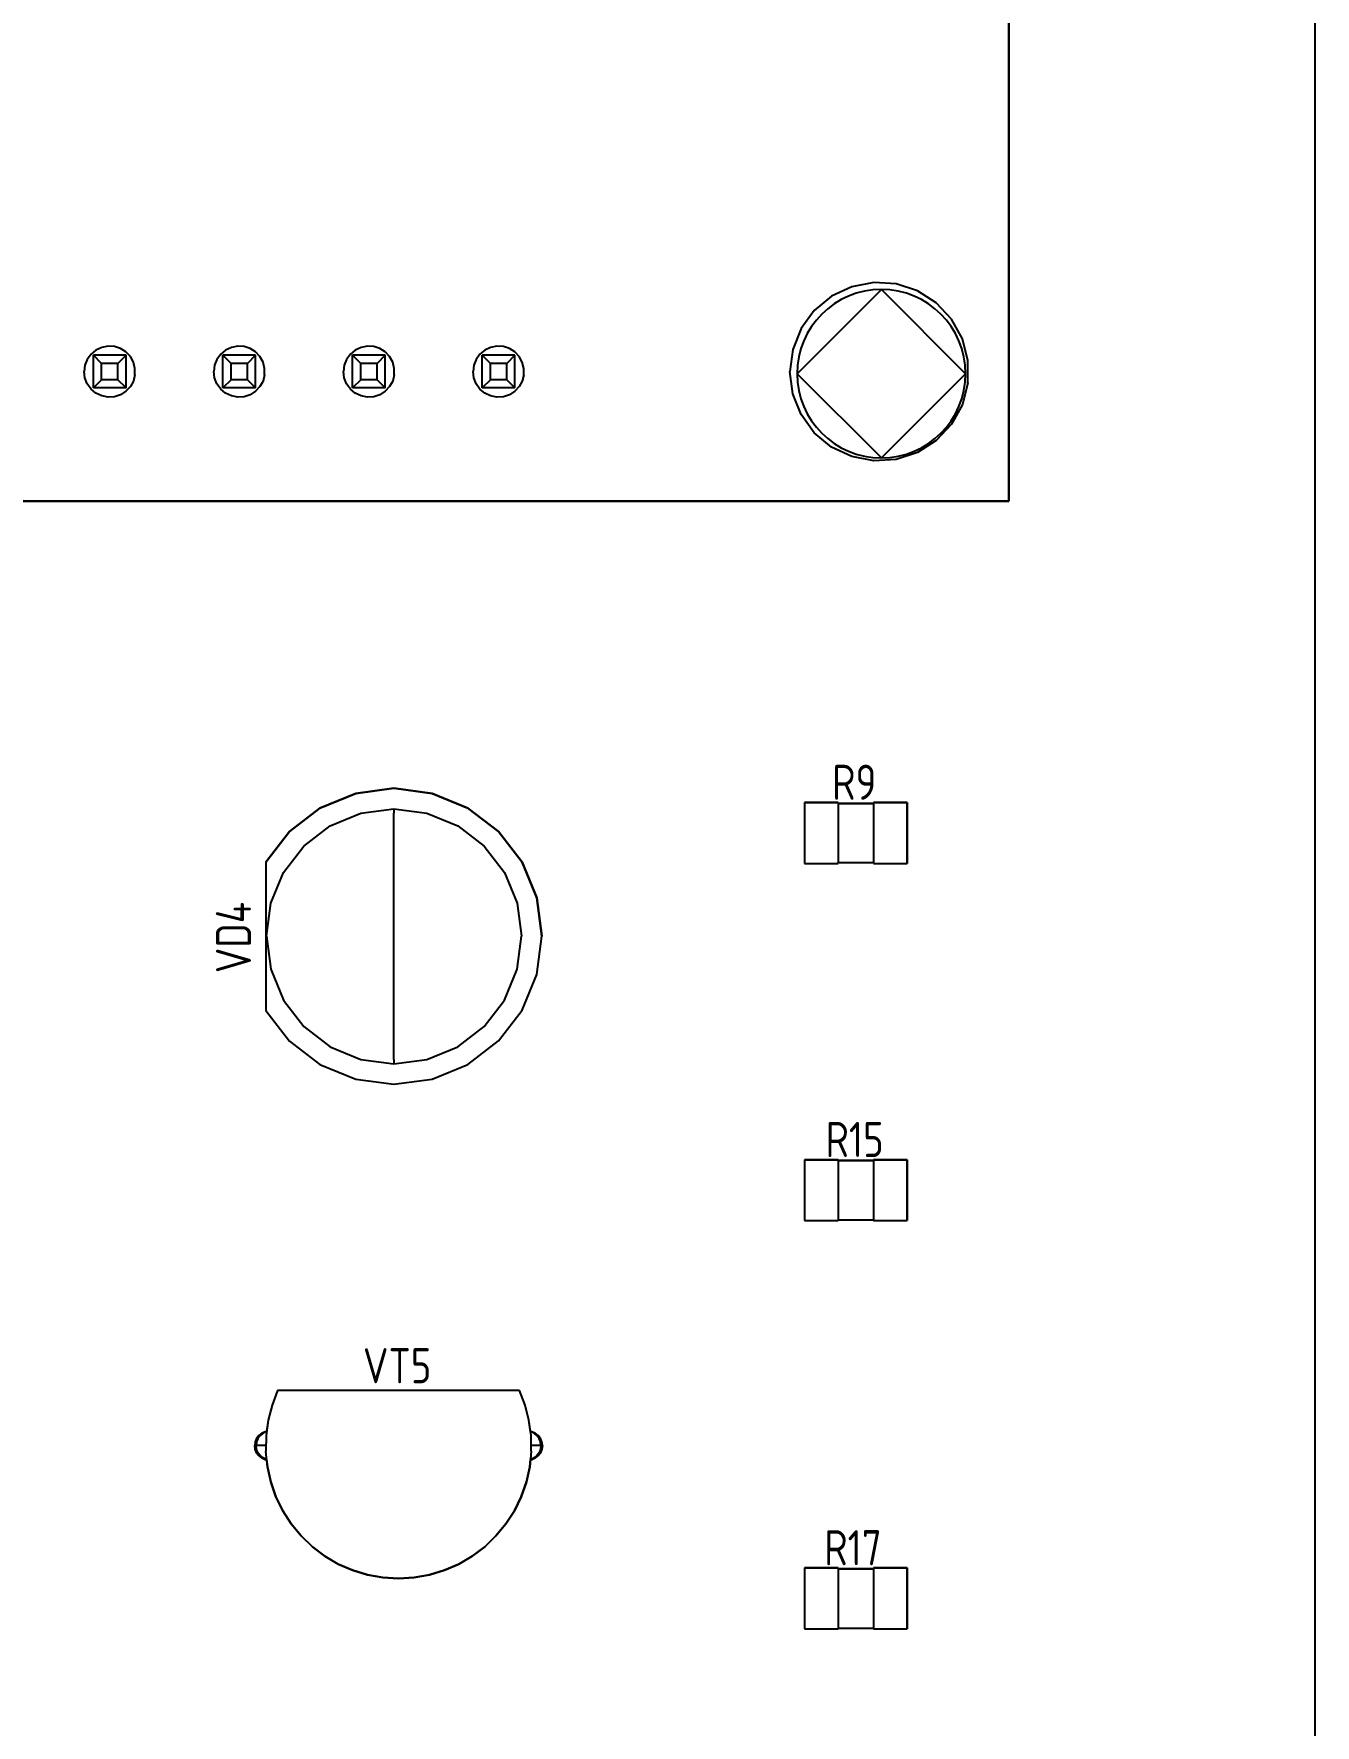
# Model space of a CAD drawing. Header units: inches. Extents: x 0 to 841, y -594 to 0.
# Drawn here: x 366.6 to 416.8, y -307.1 to -240.8 of the extents above; entities that cross this region are included whole.
import ezdxf

# ---------------------------------------------------------------- set-up
doc = ezdxf.new("R2010")
doc.units = ezdxf.units.IN
doc.header["$MEASUREMENT"] = 0
doc.styles.add('GOST type A0', font='GOST_A.TTF', dxfattribs={"height": 2.116667})

msp = doc.modelspace()

# ---------------------------------------------------------------- linework, layer by layer
at = {"color": 18, "true_color": 0x000000}
for p, q in [((416.846, -455.354), (416.846, -95.154)), ((404.846, -259.154), (404.846, -139.154)), ((404.846, -139.154), (404.846, -259.154)), ((399.846, -250.854), (396.546, -254.154)), ((397.89, -251.118), (397.214, -251.678)), ((398.684, -250.746), (397.89, -251.118)), ((399.546, -250.58), (398.684, -250.746)), ((400.422, -250.636), (399.546, -250.58)), ((403.146, -254.154), (399.846, -250.854)), ((401.256, -250.908), (400.422, -250.636)), ((401.996, -251.378), (401.256, -250.908)), ((397.214, -251.678), (396.698, -252.388)), ((402.598, -252.016), (401.996, -251.378)), ((396.698, -252.388), (396.376, -253.204)), ((403.02, -252.786), (402.598, -252.016)), ((369.296, -253.122), (369.07, -253.23)), ((369.544, -253.076), (369.296, -253.122)), ((369.794, -253.092), (369.544, -253.076)), ((370.032, -253.17), (369.794, -253.092)), ((370.244, -253.304), (370.032, -253.17)), ((374.376, -253.122), (374.15, -253.23)), ((374.624, -253.076), (374.376, -253.122)), ((374.874, -253.092), (374.624, -253.076)), ((375.112, -253.17), (374.874, -253.092)), ((375.324, -253.304), (375.112, -253.17)), ((379.456, -253.122), (379.23, -253.23)), ((379.704, -253.076), (379.456, -253.122)), ((379.954, -253.092), (379.704, -253.076)), ((380.192, -253.17), (379.954, -253.092)), ((380.404, -253.304), (380.192, -253.17)), ((384.536, -253.122), (384.31, -253.23)), ((384.784, -253.076), (384.536, -253.122)), ((385.034, -253.092), (384.784, -253.076)), ((385.272, -253.17), (385.034, -253.092)), ((385.484, -253.304), (385.272, -253.17)), ((396.376, -253.204), (396.266, -254.074)), ((403.238, -253.636), (403.02, -252.786)), ((368.638, -253.826), (368.606, -254.074)), ((368.73, -253.592), (368.638, -253.826)), ((368.878, -253.39), (368.73, -253.592)), ((369.07, -253.23), (368.878, -253.39)), ((370.246, -253.434), (368.966, -253.434)), ((368.966, -254.714), (368.966, -253.434)), ((369.286, -253.754), (368.966, -253.434)), ((369.926, -253.754), (369.286, -253.754)), ((369.286, -254.394), (369.286, -253.754)), ((370.246, -253.434), (369.926, -253.754)), ((369.926, -254.394), (369.926, -253.754)), ((370.416, -253.486), (370.244, -253.304)), ((370.246, -254.714), (370.246, -253.434)), ((370.536, -253.706), (370.416, -253.486)), ((370.598, -253.948), (370.536, -253.706)), ((373.718, -253.826), (373.686, -254.074)), ((373.81, -253.592), (373.718, -253.826)), ((373.958, -253.39), (373.81, -253.592)), ((374.15, -253.23), (373.958, -253.39)), ((375.326, -253.434), (374.046, -253.434)), ((374.046, -254.714), (374.046, -253.434)), ((374.366, -253.754), (374.046, -253.434)), ((375.006, -253.754), (374.366, -253.754)), ((374.366, -254.394), (374.366, -253.754)), ((375.326, -253.434), (375.006, -253.754)), ((375.006, -254.394), (375.006, -253.754)), ((375.496, -253.486), (375.324, -253.304)), ((375.326, -254.714), (375.326, -253.434)), ((375.616, -253.706), (375.496, -253.486)), ((375.678, -253.948), (375.616, -253.706)), ((378.798, -253.826), (378.766, -254.074)), ((378.89, -253.592), (378.798, -253.826)), ((379.038, -253.39), (378.89, -253.592)), ((379.23, -253.23), (379.038, -253.39)), ((380.406, -253.434), (379.126, -253.434)), ((379.126, -254.714), (379.126, -253.434)), ((379.446, -253.754), (379.126, -253.434)), ((380.086, -253.754), (379.446, -253.754)), ((379.446, -254.394), (379.446, -253.754)), ((380.406, -253.434), (380.086, -253.754)), ((380.086, -254.394), (380.086, -253.754)), ((380.576, -253.486), (380.404, -253.304)), ((380.406, -254.714), (380.406, -253.434)), ((380.696, -253.706), (380.576, -253.486)), ((380.758, -253.948), (380.696, -253.706)), ((383.878, -253.826), (383.846, -254.074)), ((383.97, -253.592), (383.878, -253.826)), ((384.118, -253.39), (383.97, -253.592)), ((384.31, -253.23), (384.118, -253.39)), ((385.486, -253.434), (384.206, -253.434)), ((384.206, -254.714), (384.206, -253.434)), ((384.526, -253.754), (384.206, -253.434)), ((385.166, -253.754), (384.526, -253.754)), ((384.526, -254.394), (384.526, -253.754)), ((385.486, -253.434), (385.166, -253.754)), ((385.166, -254.394), (385.166, -253.754)), ((385.656, -253.486), (385.484, -253.304)), ((385.486, -254.714), (385.486, -253.434)), ((385.776, -253.706), (385.656, -253.486)), ((385.838, -253.948), (385.776, -253.706)), ((403.238, -254.512), (403.238, -253.636)), ((368.638, -254.322), (368.606, -254.074)), ((368.73, -254.556), (368.638, -254.322)), ((369.286, -254.394), (368.966, -254.714)), ((369.926, -254.394), (369.286, -254.394)), ((370.246, -254.714), (369.926, -254.394)), ((370.536, -254.442), (370.416, -254.662)), ((370.598, -254.2), (370.536, -254.442)), ((370.598, -254.2), (370.598, -253.948)), ((373.718, -254.322), (373.686, -254.074)), ((373.81, -254.556), (373.718, -254.322)), ((374.366, -254.394), (374.046, -254.714)), ((375.006, -254.394), (374.366, -254.394)), ((375.326, -254.714), (375.006, -254.394)), ((375.616, -254.442), (375.496, -254.662)), ((375.678, -254.2), (375.616, -254.442)), ((375.678, -254.2), (375.678, -253.948)), ((378.798, -254.322), (378.766, -254.074)), ((378.89, -254.556), (378.798, -254.322)), ((379.446, -254.394), (379.126, -254.714)), ((380.086, -254.394), (379.446, -254.394)), ((380.406, -254.714), (380.086, -254.394)), ((380.696, -254.442), (380.576, -254.662)), ((380.758, -254.2), (380.696, -254.442)), ((380.758, -254.2), (380.758, -253.948)), ((383.878, -254.322), (383.846, -254.074)), ((383.97, -254.556), (383.878, -254.322)), ((384.526, -254.394), (384.206, -254.714)), ((385.166, -254.394), (384.526, -254.394)), ((385.486, -254.714), (385.166, -254.394)), ((385.776, -254.442), (385.656, -254.662)), ((385.838, -254.2), (385.776, -254.442)), ((385.838, -254.2), (385.838, -253.948)), ((396.376, -254.944), (396.266, -254.074)), ((396.546, -254.154), (399.846, -257.454)), ((399.846, -257.454), (403.146, -254.154)), ((403.238, -254.512), (403.02, -255.362)), ((368.878, -254.758), (368.73, -254.556)), ((369.07, -254.918), (368.878, -254.758)), ((370.246, -254.714), (368.966, -254.714)), ((369.296, -255.026), (369.07, -254.918)), ((369.544, -255.072), (369.296, -255.026)), ((369.794, -255.056), (369.544, -255.072)), ((370.032, -254.978), (369.794, -255.056)), ((370.244, -254.844), (370.032, -254.978)), ((370.416, -254.662), (370.244, -254.844)), ((373.958, -254.758), (373.81, -254.556)), ((374.15, -254.918), (373.958, -254.758)), ((375.326, -254.714), (374.046, -254.714)), ((374.376, -255.026), (374.15, -254.918)), ((374.624, -255.072), (374.376, -255.026)), ((374.874, -255.056), (374.624, -255.072)), ((375.112, -254.978), (374.874, -255.056)), ((375.324, -254.844), (375.112, -254.978)), ((375.496, -254.662), (375.324, -254.844)), ((379.038, -254.758), (378.89, -254.556)), ((379.23, -254.918), (379.038, -254.758)), ((380.406, -254.714), (379.126, -254.714)), ((379.456, -255.026), (379.23, -254.918)), ((379.704, -255.072), (379.456, -255.026)), ((379.954, -255.056), (379.704, -255.072)), ((380.192, -254.978), (379.954, -255.056)), ((380.404, -254.844), (380.192, -254.978)), ((380.576, -254.662), (380.404, -254.844)), ((384.118, -254.758), (383.97, -254.556)), ((384.31, -254.918), (384.118, -254.758)), ((385.486, -254.714), (384.206, -254.714)), ((384.536, -255.026), (384.31, -254.918)), ((384.784, -255.072), (384.536, -255.026)), ((385.034, -255.056), (384.784, -255.072)), ((385.272, -254.978), (385.034, -255.056)), ((385.484, -254.844), (385.272, -254.978)), ((385.656, -254.662), (385.484, -254.844)), ((396.698, -255.76), (396.376, -254.944)), ((397.214, -256.47), (396.698, -255.76)), ((403.02, -255.362), (402.598, -256.132)), ((397.89, -257.03), (397.214, -256.47)), ((402.598, -256.132), (401.996, -256.77)), ((398.684, -257.402), (397.89, -257.03)), ((401.996, -256.77), (401.256, -257.24)), ((399.546, -257.568), (398.684, -257.402)), ((400.422, -257.512), (399.546, -257.568)), ((401.256, -257.24), (400.422, -257.512)), ((208.846, -259.154), (404.846, -259.154)), ((404.846, -259.154), (208.846, -259.154)), ((380.746, -270.404), (379.246, -270.602)), ((379.246, -270.602), (380.746, -270.404)), ((382.248, -270.602), (380.746, -270.404)), ((380.746, -270.404), (382.248, -270.602)), ((379.246, -270.602), (377.848, -271.18)), ((377.848, -271.18), (379.246, -270.602)), ((383.646, -271.18), (382.248, -270.602)), ((382.248, -270.602), (383.646, -271.18)), ((396.84, -270.96), (396.84, -273.348)), ((398.16, -270.96), (396.84, -270.96)), ((396.84, -270.96), (396.84, -273.348)), ((396.84, -270.96), (398.16, -270.96)), ((398.16, -270.994), (398.16, -270.96)), ((398.16, -270.96), (398.16, -273.348)), ((399.532, -270.994), (398.16, -270.994)), ((398.16, -270.994), (399.532, -270.994)), ((400.852, -270.96), (399.532, -270.96)), ((399.532, -270.96), (399.532, -270.994)), ((399.532, -270.96), (399.532, -273.348)), ((399.532, -270.96), (400.852, -270.96)), ((400.852, -273.348), (400.852, -270.96)), ((400.852, -270.96), (400.852, -273.348)), ((377.848, -271.18), (376.648, -272.1)), ((376.648, -272.1), (377.848, -271.18)), ((378.246, -271.874), (379.452, -271.374)), ((379.452, -271.374), (380.746, -271.204)), ((380.746, -271.204), (382.04, -271.374)), ((380.746, -271.204), (380.746, -271.374)), ((380.746, -271.874), (380.746, -271.374)), ((382.04, -271.374), (383.246, -271.874)), ((384.848, -272.102), (383.646, -271.18)), ((383.646, -271.18), (384.848, -272.102)), ((376.648, -272.1), (375.726, -273.298)), ((375.726, -273.298), (376.648, -272.1)), ((377.21, -272.668), (378.246, -271.874)), ((380.746, -272.668), (380.746, -271.874)), ((383.246, -271.874), (384.282, -272.668)), ((385.77, -273.304), (384.848, -272.102)), ((384.848, -272.102), (385.77, -273.304)), ((376.416, -273.704), (377.21, -272.668)), ((380.746, -273.704), (380.746, -272.668)), ((384.282, -272.668), (385.076, -273.704)), ((375.726, -273.298), (375.726, -279.108)), ((375.726, -273.298), (375.726, -279.108)), ((375.916, -274.91), (376.416, -273.704)), ((380.746, -274.91), (380.746, -273.704)), ((385.076, -273.704), (385.576, -274.91)), ((386.348, -274.702), (385.77, -273.304)), ((385.77, -273.304), (386.348, -274.702)), ((396.84, -273.348), (398.16, -273.348)), ((396.84, -273.348), (398.16, -273.348)), ((398.16, -273.348), (398.16, -273.314)), ((398.16, -273.314), (399.532, -273.314)), ((398.16, -273.314), (399.532, -273.314)), ((399.532, -273.314), (399.532, -273.348)), ((399.532, -273.348), (400.852, -273.348)), ((399.532, -273.348), (400.852, -273.348)), ((375.746, -276.204), (375.916, -274.91)), ((380.746, -276.204), (380.746, -274.91)), ((385.576, -274.91), (385.746, -276.204)), ((386.546, -276.204), (386.348, -274.702)), ((386.348, -274.702), (386.546, -276.204)), ((375.746, -276.204), (375.916, -277.498)), ((380.746, -277.498), (380.746, -276.204)), ((385.576, -277.498), (385.746, -276.204)), ((386.348, -277.704), (386.546, -276.204)), ((386.348, -277.704), (386.546, -276.204)), ((375.916, -277.498), (376.416, -278.704)), ((380.746, -278.704), (380.746, -277.498)), ((385.076, -278.704), (385.576, -277.498)), ((385.77, -279.104), (386.348, -277.704)), ((385.77, -279.104), (386.348, -277.704)), ((376.416, -278.704), (377.21, -279.74)), ((380.746, -279.74), (380.746, -278.704)), ((384.282, -279.74), (385.076, -278.704)), ((375.726, -279.108), (376.648, -280.308)), ((375.726, -279.108), (376.648, -280.308)), ((384.848, -280.306), (385.77, -279.104)), ((384.848, -280.306), (385.77, -279.104)), ((376.648, -280.308), (377.848, -281.228)), ((376.648, -280.308), (377.848, -281.228)), ((377.21, -279.74), (378.246, -280.534)), ((380.746, -280.534), (380.746, -279.74)), ((383.246, -280.534), (384.282, -279.74)), ((383.646, -281.226), (384.848, -280.306)), ((383.646, -281.226), (384.848, -280.306)), ((378.246, -280.534), (379.452, -281.034)), ((379.452, -281.034), (380.746, -281.204)), ((380.746, -281.034), (380.746, -280.534)), ((380.746, -281.204), (382.04, -281.034)), ((380.746, -281.034), (380.746, -281.204)), ((382.04, -281.034), (383.246, -280.534)), ((377.848, -281.228), (379.246, -281.806)), ((377.848, -281.228), (379.246, -281.806)), ((382.248, -281.806), (383.646, -281.226)), ((382.248, -281.806), (383.646, -281.226)), ((379.246, -281.806), (380.746, -282.004)), ((379.246, -281.806), (380.746, -282.004)), ((380.746, -282.004), (382.248, -281.806)), ((380.746, -282.004), (382.248, -281.806)), ((396.84, -284.96), (396.84, -287.348)), ((398.16, -284.96), (396.84, -284.96)), ((396.84, -284.96), (396.84, -287.348)), ((396.84, -284.96), (398.16, -284.96)), ((398.16, -284.994), (398.16, -284.96)), ((398.16, -284.96), (398.16, -287.348)), ((399.532, -284.994), (398.16, -284.994)), ((398.16, -284.994), (399.532, -284.994)), ((400.852, -284.96), (399.532, -284.96)), ((399.532, -284.96), (399.532, -284.994)), ((399.532, -284.96), (399.532, -287.348)), ((399.532, -284.96), (400.852, -284.96)), ((400.852, -287.348), (400.852, -284.96)), ((400.852, -284.96), (400.852, -287.348)), ((396.84, -287.348), (398.16, -287.348)), ((396.84, -287.348), (398.16, -287.348)), ((398.16, -287.348), (398.16, -287.314)), ((398.16, -287.314), (399.532, -287.314)), ((398.16, -287.314), (399.532, -287.314)), ((399.532, -287.314), (399.532, -287.348)), ((399.532, -287.348), (400.852, -287.348)), ((399.532, -287.348), (400.852, -287.348)), ((376.188, -294.004), (375.968, -294.574)), ((376.188, -294.004), (375.968, -294.574)), ((385.664, -294.004), (376.188, -294.004)), ((385.664, -294.004), (376.188, -294.004)), ((385.884, -294.574), (385.664, -294.004)), ((385.884, -294.574), (385.664, -294.004)), ((375.968, -294.574), (375.816, -295.168)), ((375.968, -294.574), (375.816, -295.168)), ((386.036, -295.168), (385.884, -294.574)), ((386.036, -295.168), (385.884, -294.574)), ((375.702, -295.624), (375.566, -295.68)), ((375.702, -295.624), (375.566, -295.68)), ((375.746, -295.624), (375.616, -295.68)), ((375.754, -295.618), (375.702, -295.624)), ((375.754, -295.618), (375.702, -295.624)), ((375.816, -295.168), (375.734, -295.774)), ((375.754, -295.624), (375.746, -295.624)), ((375.816, -295.168), (375.754, -295.618)), ((386.098, -295.624), (386.036, -295.168)), ((386.118, -295.774), (386.036, -295.168)), ((386.15, -295.624), (386.098, -295.618)), ((386.098, -295.618), (386.098, -295.624)), ((386.15, -295.624), (386.098, -295.618)), ((386.106, -295.624), (386.098, -295.624)), ((386.236, -295.68), (386.106, -295.624)), ((386.286, -295.68), (386.15, -295.624)), ((386.286, -295.68), (386.15, -295.624)), ((375.306, -296.02), (375.288, -296.164)), ((375.306, -296.02), (375.288, -296.164)), ((375.288, -296.164), (375.306, -296.308)), ((375.306, -296.308), (375.288, -296.164)), ((375.294, -296.164), (375.288, -296.164)), ((375.314, -296.164), (375.294, -296.164)), ((375.362, -295.884), (375.306, -296.02)), ((375.362, -295.884), (375.306, -296.02)), ((375.348, -296.164), (375.314, -296.164)), ((375.364, -296.02), (375.348, -296.164)), ((375.364, -296.308), (375.348, -296.164)), ((375.728, -296.164), (375.348, -296.164)), ((375.452, -295.768), (375.362, -295.884)), ((375.452, -295.768), (375.362, -295.884)), ((375.418, -295.884), (375.364, -296.02)), ((375.504, -295.768), (375.418, -295.884)), ((375.566, -295.68), (375.452, -295.768)), ((375.566, -295.68), (375.452, -295.768)), ((375.616, -295.68), (375.504, -295.768)), ((375.734, -295.774), (375.724, -296.386)), ((386.128, -296.386), (386.118, -295.774)), ((386.504, -296.164), (386.124, -296.164)), ((386.348, -295.768), (386.236, -295.68)), ((386.402, -295.768), (386.286, -295.68)), ((386.402, -295.768), (386.286, -295.68)), ((386.434, -295.884), (386.348, -295.768)), ((386.49, -295.884), (386.402, -295.768)), ((386.49, -295.884), (386.402, -295.768)), ((386.488, -296.02), (386.434, -295.884)), ((386.504, -296.164), (386.488, -296.02)), ((386.504, -296.164), (386.488, -296.308)), ((386.546, -296.02), (386.49, -295.884)), ((386.546, -296.02), (386.49, -295.884)), ((386.538, -296.164), (386.504, -296.164)), ((386.558, -296.164), (386.538, -296.164)), ((386.564, -296.164), (386.546, -296.02)), ((386.564, -296.164), (386.546, -296.02)), ((386.546, -296.308), (386.564, -296.164)), ((386.564, -296.164), (386.546, -296.308)), ((386.564, -296.164), (386.558, -296.164)), ((375.306, -296.308), (375.362, -296.444)), ((375.362, -296.444), (375.306, -296.308)), ((375.362, -296.444), (375.452, -296.558)), ((375.452, -296.558), (375.362, -296.444)), ((375.418, -296.444), (375.364, -296.308)), ((375.504, -296.558), (375.418, -296.444)), ((375.452, -296.558), (375.566, -296.648)), ((375.566, -296.648), (375.452, -296.558)), ((375.616, -296.648), (375.504, -296.558)), ((375.566, -296.648), (375.702, -296.704)), ((375.702, -296.704), (375.566, -296.648)), ((375.746, -296.704), (375.616, -296.648)), ((375.702, -296.704), (375.756, -296.71)), ((375.756, -296.71), (375.702, -296.704)), ((375.786, -296.994), (375.724, -296.386)), ((375.756, -296.704), (375.746, -296.704)), ((375.756, -296.71), (375.786, -296.994)), ((386.128, -296.386), (386.066, -296.994)), ((386.066, -296.994), (386.096, -296.704)), ((386.096, -296.704), (386.096, -296.71)), ((386.096, -296.71), (386.15, -296.704)), ((386.106, -296.704), (386.096, -296.704)), ((386.15, -296.704), (386.096, -296.71)), ((386.236, -296.648), (386.106, -296.704)), ((386.15, -296.704), (386.286, -296.648)), ((386.286, -296.648), (386.15, -296.704)), ((386.348, -296.558), (386.236, -296.648)), ((386.286, -296.648), (386.402, -296.558)), ((386.402, -296.558), (386.286, -296.648)), ((386.434, -296.444), (386.348, -296.558)), ((386.402, -296.558), (386.49, -296.444)), ((386.49, -296.444), (386.402, -296.558)), ((386.488, -296.308), (386.434, -296.444)), ((386.49, -296.444), (386.546, -296.308)), ((386.546, -296.308), (386.49, -296.444)), ((375.786, -296.994), (375.918, -297.59)), ((375.918, -297.59), (375.786, -296.994)), ((375.918, -297.59), (376.12, -298.168)), ((376.12, -298.168), (375.918, -297.59)), ((385.732, -298.168), (385.934, -297.59)), ((385.934, -297.59), (385.732, -298.168)), ((385.934, -297.59), (386.066, -296.994)), ((386.066, -296.994), (385.934, -297.59)), ((376.12, -298.168), (376.388, -298.718)), ((376.388, -298.718), (376.12, -298.168)), ((385.464, -298.718), (385.732, -298.168)), ((385.732, -298.168), (385.464, -298.718)), ((376.388, -298.718), (376.72, -299.232)), ((376.72, -299.232), (376.388, -298.718)), ((385.132, -299.232), (385.464, -298.718)), ((385.464, -298.718), (385.132, -299.232)), ((376.72, -299.232), (377.108, -299.706)), ((377.108, -299.706), (376.72, -299.232)), ((384.744, -299.706), (385.132, -299.232)), ((385.132, -299.232), (384.744, -299.706)), ((377.108, -299.706), (377.55, -300.128)), ((377.55, -300.128), (377.108, -299.706)), ((377.55, -300.128), (378.038, -300.496)), ((378.038, -300.496), (377.55, -300.128)), ((383.814, -300.496), (384.302, -300.128)), ((384.302, -300.128), (383.814, -300.496)), ((384.302, -300.128), (384.744, -299.706)), ((384.744, -299.706), (384.302, -300.128)), ((378.038, -300.496), (378.566, -300.806)), ((378.566, -300.806), (378.038, -300.496)), ((378.566, -300.806), (379.128, -301.05)), ((379.128, -301.05), (378.566, -300.806)), ((382.724, -301.05), (383.286, -300.806)), ((383.286, -300.806), (382.724, -301.05)), ((383.286, -300.806), (383.814, -300.496)), ((383.814, -300.496), (383.286, -300.806)), ((379.128, -301.05), (379.714, -301.228)), ((379.714, -301.228), (379.128, -301.05)), ((379.714, -301.228), (380.316, -301.334)), ((380.316, -301.334), (379.714, -301.228)), ((380.316, -301.334), (380.926, -301.37)), ((380.926, -301.37), (380.316, -301.334)), ((380.926, -301.37), (381.536, -301.334)), ((381.536, -301.334), (380.926, -301.37)), ((381.536, -301.334), (382.14, -301.228)), ((382.14, -301.228), (381.536, -301.334)), ((382.14, -301.228), (382.724, -301.05)), ((382.724, -301.05), (382.14, -301.228)), ((396.84, -300.96), (396.84, -303.348)), ((398.16, -300.96), (396.84, -300.96)), ((396.84, -300.96), (396.84, -303.348)), ((396.84, -300.96), (398.16, -300.96)), ((398.16, -300.994), (398.16, -300.96)), ((398.16, -300.96), (398.16, -303.348)), ((399.532, -300.994), (398.16, -300.994)), ((398.16, -300.994), (399.532, -300.994)), ((400.852, -300.96), (399.532, -300.96)), ((399.532, -300.96), (399.532, -300.994)), ((399.532, -300.96), (399.532, -303.348)), ((399.532, -300.96), (400.852, -300.96)), ((400.852, -303.348), (400.852, -300.96)), ((400.852, -300.96), (400.852, -303.348)), ((396.84, -303.348), (398.16, -303.348)), ((396.84, -303.348), (398.16, -303.348)), ((398.16, -303.348), (398.16, -303.314)), ((398.16, -303.314), (399.532, -303.314)), ((398.16, -303.314), (399.532, -303.314)), ((399.532, -303.314), (399.532, -303.348)), ((399.532, -303.348), (400.852, -303.348)), ((399.532, -303.348), (400.852, -303.348))]:
    msp.add_line(p, q, dxfattribs=at)
at = {"color": 7, "true_color": 0xffffff}
for p, q in [((404.846, -259.154), (404.846, -139.154)), ((404.846, -139.154), (404.846, -259.154)), ((397.89, -251.118), (397.214, -251.678)), ((398.684, -250.746), (397.89, -251.118)), ((399.546, -250.58), (398.684, -250.746)), ((400.422, -250.636), (399.546, -250.58)), ((401.256, -250.908), (400.422, -250.636)), ((401.996, -251.378), (401.256, -250.908)), ((397.214, -251.678), (396.698, -252.388)), ((402.598, -252.016), (401.996, -251.378)), ((396.698, -252.388), (396.376, -253.204)), ((403.02, -252.786), (402.598, -252.016)), ((369.296, -253.122), (369.07, -253.23)), ((369.544, -253.076), (369.296, -253.122)), ((369.794, -253.092), (369.544, -253.076)), ((370.032, -253.17), (369.794, -253.092)), ((370.244, -253.304), (370.032, -253.17)), ((374.376, -253.122), (374.15, -253.23)), ((374.624, -253.076), (374.376, -253.122)), ((374.874, -253.092), (374.624, -253.076)), ((375.112, -253.17), (374.874, -253.092)), ((375.324, -253.304), (375.112, -253.17)), ((379.456, -253.122), (379.23, -253.23)), ((379.704, -253.076), (379.456, -253.122)), ((379.954, -253.092), (379.704, -253.076)), ((380.192, -253.17), (379.954, -253.092)), ((380.404, -253.304), (380.192, -253.17)), ((384.536, -253.122), (384.31, -253.23)), ((384.784, -253.076), (384.536, -253.122)), ((385.034, -253.092), (384.784, -253.076)), ((385.272, -253.17), (385.034, -253.092)), ((385.484, -253.304), (385.272, -253.17)), ((396.376, -253.204), (396.266, -254.074)), ((403.238, -253.636), (403.02, -252.786)), ((368.638, -253.826), (368.606, -254.074)), ((368.73, -253.592), (368.638, -253.826)), ((368.878, -253.39), (368.73, -253.592)), ((369.07, -253.23), (368.878, -253.39)), ((370.246, -253.434), (368.966, -253.434)), ((368.966, -254.714), (368.966, -253.434)), ((369.286, -253.754), (368.966, -253.434)), ((369.926, -253.754), (369.286, -253.754)), ((369.286, -254.394), (369.286, -253.754)), ((370.246, -253.434), (369.926, -253.754)), ((369.926, -254.394), (369.926, -253.754)), ((370.416, -253.486), (370.244, -253.304)), ((370.246, -254.714), (370.246, -253.434)), ((370.536, -253.706), (370.416, -253.486)), ((370.598, -253.948), (370.536, -253.706)), ((373.718, -253.826), (373.686, -254.074)), ((373.81, -253.592), (373.718, -253.826)), ((373.958, -253.39), (373.81, -253.592)), ((374.15, -253.23), (373.958, -253.39)), ((375.326, -253.434), (374.046, -253.434)), ((374.046, -254.714), (374.046, -253.434)), ((374.366, -253.754), (374.046, -253.434)), ((375.006, -253.754), (374.366, -253.754)), ((374.366, -254.394), (374.366, -253.754)), ((375.326, -253.434), (375.006, -253.754)), ((375.006, -254.394), (375.006, -253.754)), ((375.496, -253.486), (375.324, -253.304)), ((375.326, -254.714), (375.326, -253.434)), ((375.616, -253.706), (375.496, -253.486)), ((375.678, -253.948), (375.616, -253.706)), ((378.798, -253.826), (378.766, -254.074)), ((378.89, -253.592), (378.798, -253.826)), ((379.038, -253.39), (378.89, -253.592)), ((379.23, -253.23), (379.038, -253.39)), ((380.406, -253.434), (379.126, -253.434)), ((379.126, -254.714), (379.126, -253.434)), ((379.446, -253.754), (379.126, -253.434)), ((380.086, -253.754), (379.446, -253.754)), ((379.446, -254.394), (379.446, -253.754)), ((380.406, -253.434), (380.086, -253.754)), ((380.086, -254.394), (380.086, -253.754)), ((380.576, -253.486), (380.404, -253.304)), ((380.406, -254.714), (380.406, -253.434)), ((380.696, -253.706), (380.576, -253.486)), ((380.758, -253.948), (380.696, -253.706)), ((383.878, -253.826), (383.846, -254.074)), ((383.97, -253.592), (383.878, -253.826)), ((384.118, -253.39), (383.97, -253.592)), ((384.31, -253.23), (384.118, -253.39)), ((385.486, -253.434), (384.206, -253.434)), ((384.206, -254.714), (384.206, -253.434)), ((384.526, -253.754), (384.206, -253.434)), ((385.166, -253.754), (384.526, -253.754)), ((384.526, -254.394), (384.526, -253.754)), ((385.486, -253.434), (385.166, -253.754)), ((385.166, -254.394), (385.166, -253.754)), ((385.656, -253.486), (385.484, -253.304)), ((385.486, -254.714), (385.486, -253.434)), ((385.776, -253.706), (385.656, -253.486)), ((385.838, -253.948), (385.776, -253.706)), ((403.238, -254.512), (403.238, -253.636)), ((368.638, -254.322), (368.606, -254.074)), ((368.73, -254.556), (368.638, -254.322)), ((369.286, -254.394), (368.966, -254.714)), ((369.926, -254.394), (369.286, -254.394)), ((370.246, -254.714), (369.926, -254.394)), ((370.536, -254.442), (370.416, -254.662)), ((370.598, -254.2), (370.536, -254.442)), ((370.598, -254.2), (370.598, -253.948)), ((373.718, -254.322), (373.686, -254.074)), ((373.81, -254.556), (373.718, -254.322)), ((374.366, -254.394), (374.046, -254.714)), ((375.006, -254.394), (374.366, -254.394)), ((375.326, -254.714), (375.006, -254.394)), ((375.616, -254.442), (375.496, -254.662)), ((375.678, -254.2), (375.616, -254.442)), ((375.678, -254.2), (375.678, -253.948)), ((378.798, -254.322), (378.766, -254.074)), ((378.89, -254.556), (378.798, -254.322)), ((379.446, -254.394), (379.126, -254.714)), ((380.086, -254.394), (379.446, -254.394)), ((380.406, -254.714), (380.086, -254.394)), ((380.696, -254.442), (380.576, -254.662)), ((380.758, -254.2), (380.696, -254.442)), ((380.758, -254.2), (380.758, -253.948)), ((383.878, -254.322), (383.846, -254.074)), ((383.97, -254.556), (383.878, -254.322)), ((384.526, -254.394), (384.206, -254.714)), ((385.166, -254.394), (384.526, -254.394)), ((385.486, -254.714), (385.166, -254.394)), ((385.776, -254.442), (385.656, -254.662)), ((385.838, -254.2), (385.776, -254.442)), ((385.838, -254.2), (385.838, -253.948)), ((396.376, -254.944), (396.266, -254.074)), ((403.238, -254.512), (403.02, -255.362)), ((368.878, -254.758), (368.73, -254.556)), ((369.07, -254.918), (368.878, -254.758)), ((370.246, -254.714), (368.966, -254.714)), ((369.296, -255.026), (369.07, -254.918)), ((369.544, -255.072), (369.296, -255.026)), ((369.794, -255.056), (369.544, -255.072)), ((370.032, -254.978), (369.794, -255.056)), ((370.244, -254.844), (370.032, -254.978)), ((370.416, -254.662), (370.244, -254.844)), ((373.958, -254.758), (373.81, -254.556)), ((374.15, -254.918), (373.958, -254.758)), ((375.326, -254.714), (374.046, -254.714)), ((374.376, -255.026), (374.15, -254.918)), ((374.624, -255.072), (374.376, -255.026)), ((374.874, -255.056), (374.624, -255.072)), ((375.112, -254.978), (374.874, -255.056)), ((375.324, -254.844), (375.112, -254.978)), ((375.496, -254.662), (375.324, -254.844)), ((379.038, -254.758), (378.89, -254.556)), ((379.23, -254.918), (379.038, -254.758)), ((380.406, -254.714), (379.126, -254.714)), ((379.456, -255.026), (379.23, -254.918)), ((379.704, -255.072), (379.456, -255.026)), ((379.954, -255.056), (379.704, -255.072)), ((380.192, -254.978), (379.954, -255.056)), ((380.404, -254.844), (380.192, -254.978)), ((380.576, -254.662), (380.404, -254.844)), ((384.118, -254.758), (383.97, -254.556)), ((384.31, -254.918), (384.118, -254.758)), ((385.486, -254.714), (384.206, -254.714)), ((384.536, -255.026), (384.31, -254.918)), ((384.784, -255.072), (384.536, -255.026)), ((385.034, -255.056), (384.784, -255.072)), ((385.272, -254.978), (385.034, -255.056)), ((385.484, -254.844), (385.272, -254.978)), ((385.656, -254.662), (385.484, -254.844)), ((396.698, -255.76), (396.376, -254.944)), ((397.214, -256.47), (396.698, -255.76)), ((403.02, -255.362), (402.598, -256.132)), ((397.89, -257.03), (397.214, -256.47)), ((402.598, -256.132), (401.996, -256.77)), ((398.684, -257.402), (397.89, -257.03)), ((401.996, -256.77), (401.256, -257.24)), ((399.546, -257.568), (398.684, -257.402)), ((400.422, -257.512), (399.546, -257.568)), ((401.256, -257.24), (400.422, -257.512)), ((208.846, -259.154), (404.846, -259.154)), ((404.846, -259.154), (208.846, -259.154)), ((380.746, -270.404), (379.246, -270.602)), ((379.246, -270.602), (380.746, -270.404)), ((382.248, -270.602), (380.746, -270.404)), ((380.746, -270.404), (382.248, -270.602)), ((379.246, -270.602), (377.848, -271.18)), ((377.848, -271.18), (379.246, -270.602)), ((383.646, -271.18), (382.248, -270.602)), ((382.248, -270.602), (383.646, -271.18)), ((396.84, -270.96), (396.84, -273.348)), ((398.16, -270.96), (396.84, -270.96)), ((396.84, -270.96), (396.84, -273.348)), ((396.84, -270.96), (398.16, -270.96)), ((398.16, -270.994), (398.16, -270.96)), ((398.16, -270.96), (398.16, -273.348)), ((399.532, -270.994), (398.16, -270.994)), ((398.16, -270.994), (399.532, -270.994)), ((400.852, -270.96), (399.532, -270.96)), ((399.532, -270.96), (399.532, -270.994)), ((399.532, -270.96), (399.532, -273.348)), ((399.532, -270.96), (400.852, -270.96)), ((400.852, -273.348), (400.852, -270.96)), ((400.852, -270.96), (400.852, -273.348)), ((377.848, -271.18), (376.648, -272.1)), ((376.648, -272.1), (377.848, -271.18)), ((378.246, -271.874), (379.452, -271.374)), ((379.452, -271.374), (380.746, -271.204)), ((380.746, -271.204), (382.04, -271.374)), ((380.746, -271.204), (380.746, -271.374)), ((380.746, -271.874), (380.746, -271.374)), ((382.04, -271.374), (383.246, -271.874)), ((384.848, -272.102), (383.646, -271.18)), ((383.646, -271.18), (384.848, -272.102)), ((376.648, -272.1), (375.726, -273.298)), ((375.726, -273.298), (376.648, -272.1)), ((377.21, -272.668), (378.246, -271.874)), ((380.746, -272.668), (380.746, -271.874)), ((383.246, -271.874), (384.282, -272.668)), ((385.77, -273.304), (384.848, -272.102)), ((384.848, -272.102), (385.77, -273.304)), ((376.416, -273.704), (377.21, -272.668)), ((380.746, -273.704), (380.746, -272.668)), ((384.282, -272.668), (385.076, -273.704)), ((375.726, -273.298), (375.726, -279.108)), ((375.726, -273.298), (375.726, -279.108)), ((375.916, -274.91), (376.416, -273.704)), ((380.746, -274.91), (380.746, -273.704)), ((385.076, -273.704), (385.576, -274.91)), ((386.348, -274.702), (385.77, -273.304)), ((385.77, -273.304), (386.348, -274.702)), ((396.84, -273.348), (398.16, -273.348)), ((396.84, -273.348), (398.16, -273.348)), ((398.16, -273.348), (398.16, -273.314)), ((398.16, -273.314), (399.532, -273.314)), ((398.16, -273.314), (399.532, -273.314)), ((399.532, -273.314), (399.532, -273.348)), ((399.532, -273.348), (400.852, -273.348)), ((399.532, -273.348), (400.852, -273.348)), ((375.746, -276.204), (375.916, -274.91)), ((380.746, -276.204), (380.746, -274.91)), ((385.576, -274.91), (385.746, -276.204)), ((386.546, -276.204), (386.348, -274.702)), ((386.348, -274.702), (386.546, -276.204)), ((375.746, -276.204), (375.916, -277.498)), ((380.746, -277.498), (380.746, -276.204)), ((385.576, -277.498), (385.746, -276.204)), ((386.348, -277.704), (386.546, -276.204)), ((386.348, -277.704), (386.546, -276.204)), ((375.916, -277.498), (376.416, -278.704)), ((380.746, -278.704), (380.746, -277.498)), ((385.076, -278.704), (385.576, -277.498)), ((385.77, -279.104), (386.348, -277.704)), ((385.77, -279.104), (386.348, -277.704)), ((376.416, -278.704), (377.21, -279.74)), ((380.746, -279.74), (380.746, -278.704)), ((384.282, -279.74), (385.076, -278.704)), ((375.726, -279.108), (376.648, -280.308)), ((375.726, -279.108), (376.648, -280.308)), ((384.848, -280.306), (385.77, -279.104)), ((384.848, -280.306), (385.77, -279.104)), ((376.648, -280.308), (377.848, -281.228)), ((376.648, -280.308), (377.848, -281.228)), ((377.21, -279.74), (378.246, -280.534)), ((380.746, -280.534), (380.746, -279.74)), ((383.246, -280.534), (384.282, -279.74)), ((383.646, -281.226), (384.848, -280.306)), ((383.646, -281.226), (384.848, -280.306)), ((378.246, -280.534), (379.452, -281.034)), ((379.452, -281.034), (380.746, -281.204)), ((380.746, -281.034), (380.746, -280.534)), ((380.746, -281.204), (382.04, -281.034)), ((380.746, -281.034), (380.746, -281.204)), ((382.04, -281.034), (383.246, -280.534)), ((377.848, -281.228), (379.246, -281.806)), ((377.848, -281.228), (379.246, -281.806)), ((382.248, -281.806), (383.646, -281.226)), ((382.248, -281.806), (383.646, -281.226)), ((379.246, -281.806), (380.746, -282.004)), ((379.246, -281.806), (380.746, -282.004)), ((380.746, -282.004), (382.248, -281.806)), ((380.746, -282.004), (382.248, -281.806)), ((396.84, -284.96), (396.84, -287.348)), ((398.16, -284.96), (396.84, -284.96)), ((396.84, -284.96), (396.84, -287.348)), ((396.84, -284.96), (398.16, -284.96)), ((398.16, -284.994), (398.16, -284.96)), ((398.16, -284.96), (398.16, -287.348)), ((399.532, -284.994), (398.16, -284.994)), ((398.16, -284.994), (399.532, -284.994)), ((400.852, -284.96), (399.532, -284.96)), ((399.532, -284.96), (399.532, -284.994)), ((399.532, -284.96), (399.532, -287.348)), ((399.532, -284.96), (400.852, -284.96)), ((400.852, -287.348), (400.852, -284.96)), ((400.852, -284.96), (400.852, -287.348)), ((396.84, -287.348), (398.16, -287.348)), ((396.84, -287.348), (398.16, -287.348)), ((398.16, -287.348), (398.16, -287.314)), ((398.16, -287.314), (399.532, -287.314)), ((398.16, -287.314), (399.532, -287.314)), ((399.532, -287.314), (399.532, -287.348)), ((399.532, -287.348), (400.852, -287.348)), ((399.532, -287.348), (400.852, -287.348)), ((376.188, -294.004), (375.968, -294.574)), ((376.188, -294.004), (375.968, -294.574)), ((385.664, -294.004), (376.188, -294.004)), ((385.664, -294.004), (376.188, -294.004)), ((385.884, -294.574), (385.664, -294.004)), ((385.884, -294.574), (385.664, -294.004)), ((375.968, -294.574), (375.816, -295.168)), ((375.968, -294.574), (375.816, -295.168)), ((386.036, -295.168), (385.884, -294.574)), ((386.036, -295.168), (385.884, -294.574)), ((375.702, -295.624), (375.566, -295.68)), ((375.702, -295.624), (375.566, -295.68)), ((375.746, -295.624), (375.616, -295.68)), ((375.754, -295.618), (375.702, -295.624)), ((375.754, -295.618), (375.702, -295.624)), ((375.816, -295.168), (375.734, -295.774)), ((375.754, -295.624), (375.746, -295.624)), ((375.816, -295.168), (375.754, -295.618)), ((386.098, -295.624), (386.036, -295.168)), ((386.118, -295.774), (386.036, -295.168)), ((386.15, -295.624), (386.098, -295.618)), ((386.098, -295.618), (386.098, -295.624)), ((386.15, -295.624), (386.098, -295.618)), ((386.106, -295.624), (386.098, -295.624)), ((386.236, -295.68), (386.106, -295.624)), ((386.286, -295.68), (386.15, -295.624)), ((386.286, -295.68), (386.15, -295.624)), ((375.306, -296.02), (375.288, -296.164)), ((375.306, -296.02), (375.288, -296.164)), ((375.288, -296.164), (375.306, -296.308)), ((375.306, -296.308), (375.288, -296.164)), ((375.294, -296.164), (375.288, -296.164)), ((375.314, -296.164), (375.294, -296.164)), ((375.362, -295.884), (375.306, -296.02)), ((375.362, -295.884), (375.306, -296.02)), ((375.348, -296.164), (375.314, -296.164)), ((375.364, -296.02), (375.348, -296.164)), ((375.364, -296.308), (375.348, -296.164)), ((375.728, -296.164), (375.348, -296.164)), ((375.452, -295.768), (375.362, -295.884)), ((375.452, -295.768), (375.362, -295.884)), ((375.418, -295.884), (375.364, -296.02)), ((375.504, -295.768), (375.418, -295.884)), ((375.566, -295.68), (375.452, -295.768)), ((375.566, -295.68), (375.452, -295.768)), ((375.616, -295.68), (375.504, -295.768)), ((375.734, -295.774), (375.724, -296.386)), ((386.128, -296.386), (386.118, -295.774)), ((386.504, -296.164), (386.124, -296.164)), ((386.348, -295.768), (386.236, -295.68)), ((386.402, -295.768), (386.286, -295.68)), ((386.402, -295.768), (386.286, -295.68)), ((386.434, -295.884), (386.348, -295.768)), ((386.49, -295.884), (386.402, -295.768)), ((386.49, -295.884), (386.402, -295.768)), ((386.488, -296.02), (386.434, -295.884)), ((386.504, -296.164), (386.488, -296.02)), ((386.504, -296.164), (386.488, -296.308)), ((386.546, -296.02), (386.49, -295.884)), ((386.546, -296.02), (386.49, -295.884)), ((386.538, -296.164), (386.504, -296.164)), ((386.558, -296.164), (386.538, -296.164)), ((386.564, -296.164), (386.546, -296.02)), ((386.564, -296.164), (386.546, -296.02)), ((386.546, -296.308), (386.564, -296.164)), ((386.564, -296.164), (386.546, -296.308)), ((386.564, -296.164), (386.558, -296.164)), ((375.306, -296.308), (375.362, -296.444)), ((375.362, -296.444), (375.306, -296.308)), ((375.362, -296.444), (375.452, -296.558)), ((375.452, -296.558), (375.362, -296.444)), ((375.418, -296.444), (375.364, -296.308)), ((375.504, -296.558), (375.418, -296.444)), ((375.452, -296.558), (375.566, -296.648)), ((375.566, -296.648), (375.452, -296.558)), ((375.616, -296.648), (375.504, -296.558)), ((375.566, -296.648), (375.702, -296.704)), ((375.702, -296.704), (375.566, -296.648)), ((375.746, -296.704), (375.616, -296.648)), ((375.702, -296.704), (375.756, -296.71)), ((375.756, -296.71), (375.702, -296.704)), ((375.786, -296.994), (375.724, -296.386)), ((375.756, -296.704), (375.746, -296.704)), ((375.756, -296.71), (375.786, -296.994)), ((386.128, -296.386), (386.066, -296.994)), ((386.066, -296.994), (386.096, -296.704)), ((386.096, -296.704), (386.096, -296.71)), ((386.096, -296.71), (386.15, -296.704)), ((386.106, -296.704), (386.096, -296.704)), ((386.15, -296.704), (386.096, -296.71)), ((386.236, -296.648), (386.106, -296.704)), ((386.15, -296.704), (386.286, -296.648)), ((386.286, -296.648), (386.15, -296.704)), ((386.348, -296.558), (386.236, -296.648)), ((386.286, -296.648), (386.402, -296.558)), ((386.402, -296.558), (386.286, -296.648)), ((386.434, -296.444), (386.348, -296.558)), ((386.402, -296.558), (386.49, -296.444)), ((386.49, -296.444), (386.402, -296.558)), ((386.488, -296.308), (386.434, -296.444)), ((386.49, -296.444), (386.546, -296.308)), ((386.546, -296.308), (386.49, -296.444)), ((375.786, -296.994), (375.918, -297.59)), ((375.918, -297.59), (375.786, -296.994)), ((375.918, -297.59), (376.12, -298.168)), ((376.12, -298.168), (375.918, -297.59)), ((385.732, -298.168), (385.934, -297.59)), ((385.934, -297.59), (385.732, -298.168)), ((385.934, -297.59), (386.066, -296.994)), ((386.066, -296.994), (385.934, -297.59)), ((376.12, -298.168), (376.388, -298.718)), ((376.388, -298.718), (376.12, -298.168)), ((385.464, -298.718), (385.732, -298.168)), ((385.732, -298.168), (385.464, -298.718)), ((376.388, -298.718), (376.72, -299.232)), ((376.72, -299.232), (376.388, -298.718)), ((385.132, -299.232), (385.464, -298.718)), ((385.464, -298.718), (385.132, -299.232)), ((376.72, -299.232), (377.108, -299.706)), ((377.108, -299.706), (376.72, -299.232)), ((384.744, -299.706), (385.132, -299.232)), ((385.132, -299.232), (384.744, -299.706)), ((377.108, -299.706), (377.55, -300.128)), ((377.55, -300.128), (377.108, -299.706)), ((377.55, -300.128), (378.038, -300.496)), ((378.038, -300.496), (377.55, -300.128)), ((383.814, -300.496), (384.302, -300.128)), ((384.302, -300.128), (383.814, -300.496)), ((384.302, -300.128), (384.744, -299.706)), ((384.744, -299.706), (384.302, -300.128)), ((378.038, -300.496), (378.566, -300.806)), ((378.566, -300.806), (378.038, -300.496)), ((378.566, -300.806), (379.128, -301.05)), ((379.128, -301.05), (378.566, -300.806)), ((382.724, -301.05), (383.286, -300.806)), ((383.286, -300.806), (382.724, -301.05)), ((383.286, -300.806), (383.814, -300.496)), ((383.814, -300.496), (383.286, -300.806)), ((379.128, -301.05), (379.714, -301.228)), ((379.714, -301.228), (379.128, -301.05)), ((379.714, -301.228), (380.316, -301.334)), ((380.316, -301.334), (379.714, -301.228)), ((380.316, -301.334), (380.926, -301.37)), ((380.926, -301.37), (380.316, -301.334)), ((380.926, -301.37), (381.536, -301.334)), ((381.536, -301.334), (380.926, -301.37)), ((381.536, -301.334), (382.14, -301.228)), ((382.14, -301.228), (381.536, -301.334)), ((382.14, -301.228), (382.724, -301.05)), ((382.724, -301.05), (382.14, -301.228)), ((396.84, -300.96), (396.84, -303.348)), ((398.16, -300.96), (396.84, -300.96)), ((396.84, -300.96), (396.84, -303.348)), ((396.84, -300.96), (398.16, -300.96)), ((398.16, -300.994), (398.16, -300.96)), ((398.16, -300.96), (398.16, -303.348)), ((399.532, -300.994), (398.16, -300.994)), ((398.16, -300.994), (399.532, -300.994)), ((400.852, -300.96), (399.532, -300.96)), ((399.532, -300.96), (399.532, -300.994)), ((399.532, -300.96), (399.532, -303.348)), ((399.532, -300.96), (400.852, -300.96)), ((400.852, -303.348), (400.852, -300.96)), ((400.852, -300.96), (400.852, -303.348)), ((396.84, -303.348), (398.16, -303.348)), ((396.84, -303.348), (398.16, -303.348)), ((398.16, -303.348), (398.16, -303.314)), ((398.16, -303.314), (399.532, -303.314)), ((398.16, -303.314), (399.532, -303.314)), ((399.532, -303.314), (399.532, -303.348)), ((399.532, -303.348), (400.852, -303.348)), ((399.532, -303.348), (400.852, -303.348))]:
    msp.add_line(p, q, dxfattribs=at)
at = {"color": 18, "true_color": 0x000000}
for start, end in [(90, 180), (0, 90), (180, 270), (270, 0)]:
    msp.add_arc((399.846, -254.154), 3.3, start, end, dxfattribs=at)

# ---------------------------------------------------------------- texts
at = {"color": 18, "true_color": 0x000000, "style": 'GOST type A0'}
for s, p in [('R9', (397.916, -270.856)), ('R15', (397.657, -284.856)), ('VT5', (379.531, -293.722)), ('R17', (397.606, -300.856))]:
    msp.add_text(s, height=1.3796, dxfattribs=at).set_placement(p)
msp.add_text('VD4', height=1.3796, rotation=90, dxfattribs=at).set_placement((375.147, -277.65))

doc.saveas('drawing.dxf')
